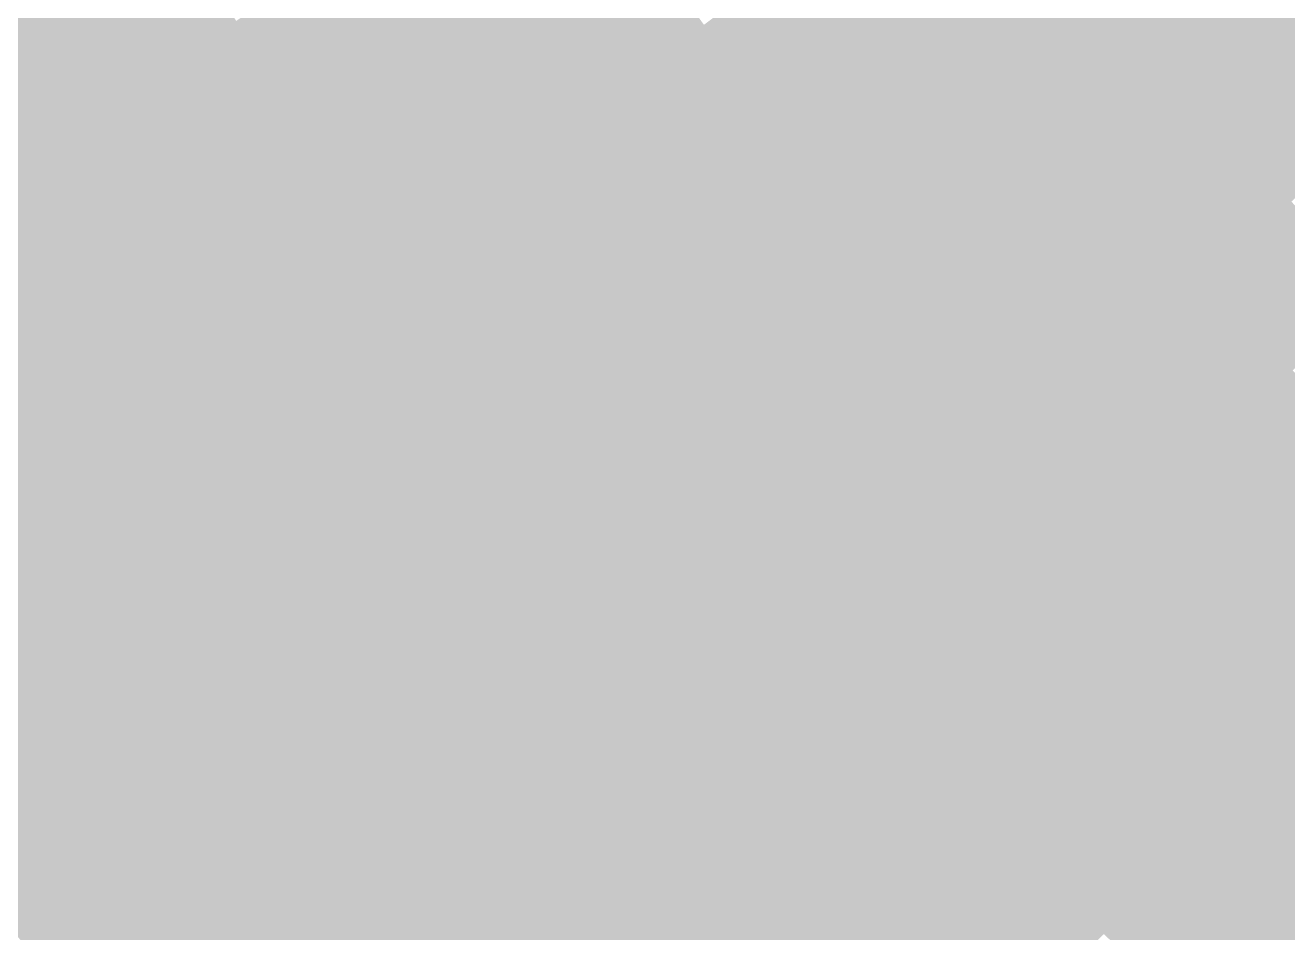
# Model space of a CAD drawing. Header units: inches. Extents: x -266 to 784, y -170 to 213.
# Drawn here: x -131.1 to -97.9, y -107.88 to -84.01 of the extents above; entities that cross this region are included whole.
import ezdxf

# ---------------------------------------------------------------- set-up
doc = ezdxf.new("R2010")
doc.units = ezdxf.units.IN
doc.header["$MEASUREMENT"] = 0

msp = doc.modelspace()

# ---------------------------------------------------------------- linework, layer by layer
at = {"color": 167, "true_color": 0x344b6a}
msp.add_solid([(-118.549798, -83.492188), (-119.367383, -84.067996), (-120.563094, -80.557684), (-121.394563, -81.113254)], dxfattribs=at)
at = {"color": 159, "true_color": 0x283a50}
msp.add_solid([(-125.551911, -83.891105), (-126.383381, -84.446675), (-127.572888, -80.784641), (-128.417742, -81.319638)], dxfattribs=at)
at = {"color": 159, "true_color": 0x25364c}
for points in [[(-126.383381, -84.446675), (-127.214851, -85.002246), (-128.417742, -81.319638), (-129.262595, -81.854636)], [(-124.272892, -87.522845), (-125.090476, -88.098653), (-126.383381, -84.446675), (-127.214851, -85.002246)]]:
    msp.add_solid(points, dxfattribs=at)
at = {"color": 139, "true_color": 0x324865}
msp.add_solid([(-119.367383, -84.067996), (-120.184968, -84.643804), (-121.394563, -81.113254), (-122.226033, -81.668824)], dxfattribs=at)
at = {"color": 167, "true_color": 0x3d567b}
msp.add_solid([(-113.252262, -83.993602), (-114.055469, -84.589301), (-115.279459, -81.188955), (-116.097043, -81.764763)], dxfattribs=at)
at = {"color": 165, "true_color": 0x486390}
msp.add_solid([(-107.215114, -83.671496), (-108.003461, -84.286728), (-109.236224, -81.015105), (-110.039432, -81.610805)], dxfattribs=at)
at = {"color": 155, "true_color": 0x506da1}
msp.add_solid([(-102.03738, -83.739913), (-102.81039, -84.374307), (-104.061728, -81.21057), (-104.850075, -81.825802)], dxfattribs=at)
at = {"color": 155, "true_color": 0x5976b2}
msp.add_solid([(-96.922732, -83.606124), (-97.679941, -84.259297), (-98.945338, -81.20234), (-99.718348, -81.836734)], dxfattribs=at)
at = {"color": 157, "true_color": 0x45608c}
msp.add_solid([(-108.003461, -84.286728), (-108.791807, -84.901959), (-110.039432, -81.610805), (-110.842639, -82.206504)], dxfattribs=at)
at = {"color": 169, "true_color": 0x233348}
for points in [[(-127.214851, -85.002246), (-128.04632, -85.557816), (-129.262595, -81.854636), (-130.107449, -82.389633)], [(-125.090476, -88.098653), (-125.908061, -88.674461), (-127.214851, -85.002246), (-128.04632, -85.557816)]]:
    msp.add_solid(points, dxfattribs=at)
at = {"color": 149, "true_color": 0x304561}
msp.add_solid([(-120.184968, -84.643804), (-121.002552, -85.219612), (-122.226033, -81.668824), (-123.057503, -82.224394)], dxfattribs=at)
at = {"color": 167, "true_color": 0x3b5376}
msp.add_solid([(-114.055469, -84.589301), (-114.858677, -85.185001), (-116.097043, -81.764763), (-116.914628, -82.340571)], dxfattribs=at)
at = {"color": 155, "true_color": 0x4e6a9d}
msp.add_solid([(-102.81039, -84.374307), (-103.583401, -85.0087), (-104.850075, -81.825802), (-105.638421, -82.441033)], dxfattribs=at)
at = {"color": 155, "true_color": 0x5673ae}
msp.add_solid([(-97.679941, -84.259297), (-98.43715, -84.91247), (-99.718348, -81.836734), (-100.491359, -82.471127)], dxfattribs=at)
at = {"color": 149, "true_color": 0x2e425d}
msp.add_solid([(-121.002552, -85.219612), (-121.820137, -85.795421), (-123.057503, -82.224394), (-123.888972, -82.779965)], dxfattribs=at)
at = {"color": 157, "true_color": 0x435d88}
msp.add_solid([(-108.791807, -84.901959), (-109.580153, -85.517191), (-110.842639, -82.206504), (-111.645847, -82.802203)], dxfattribs=at)
at = {"color": 169, "true_color": 0x213043}
for points in [[(-128.04632, -85.557816), (-128.87779, -86.113386), (-130.107449, -82.389633), (-130.952303, -82.924631)], [(-125.908061, -88.674461), (-126.725646, -89.25027), (-128.04632, -85.557816), (-128.87779, -86.113386)]]:
    msp.add_solid(points, dxfattribs=at)
at = {"color": 167, "true_color": 0x395072}
msp.add_solid([(-114.858677, -85.185001), (-115.661885, -85.7807), (-116.914628, -82.340571), (-117.732213, -82.91638)], dxfattribs=at)
at = {"color": 165, "true_color": 0x4c6799}
msp.add_solid([(-103.583401, -85.0087), (-104.356411, -85.643093), (-105.638421, -82.441033), (-106.426768, -83.056265)], dxfattribs=at)
at = {"color": 155, "true_color": 0x5470aa}
msp.add_solid([(-98.43715, -84.91247), (-99.194359, -85.565642), (-100.491359, -82.471127), (-101.264369, -83.10552)], dxfattribs=at)
at = {"color": 169, "true_color": 0x1f2d3f}
for points in [[(-128.87779, -86.113386), (-129.70926, -86.668956), (-130.952303, -82.924631), (-131.797156, -83.459629)], [(-126.725646, -89.25027), (-127.543231, -89.826078), (-128.87779, -86.113386), (-129.70926, -86.668956)]]:
    msp.add_solid(points, dxfattribs=at)
at = {"color": 149, "true_color": 0x2c3f59}
msp.add_solid([(-121.820137, -85.795421), (-122.637722, -86.371229), (-123.888972, -82.779965), (-124.720442, -83.335535)], dxfattribs=at)
at = {"color": 167, "true_color": 0x364d6e}
msp.add_solid([(-115.661885, -85.7807), (-116.465092, -86.376399), (-117.732213, -82.91638), (-118.549798, -83.492188)], dxfattribs=at)
at = {"color": 157, "true_color": 0x415a83}
msp.add_solid([(-109.580153, -85.517191), (-110.3685, -86.132423), (-111.645847, -82.802203), (-112.449054, -83.397903)], dxfattribs=at)
at = {"color": 165, "true_color": 0x4a6494}
msp.add_solid([(-104.356411, -85.643093), (-105.129422, -86.277487), (-106.426768, -83.056265), (-107.215114, -83.671496)], dxfattribs=at)
at = {"color": 155, "true_color": 0x526da5}
msp.add_solid([(-99.194359, -85.565642), (-99.951568, -86.218815), (-101.264369, -83.10552), (-102.03738, -83.739913)], dxfattribs=at)
at = {"color": 179, "true_color": 0x1d2a3b}
msp.add_solid([(-129.70926, -86.668956), (-130.540729, -87.224527), (-131.797156, -83.459629), (-132.64201, -83.994626)], dxfattribs=at)
at = {"color": 159, "true_color": 0x2a3c54}
msp.add_solid([(-122.637722, -86.371229), (-123.455307, -86.947037), (-124.720442, -83.335535), (-125.551911, -83.891105)], dxfattribs=at)
at = {"color": 167, "true_color": 0x344a6a}
msp.add_solid([(-116.465092, -86.376399), (-117.2683, -86.972098), (-118.549798, -83.492188), (-119.367383, -84.067996)], dxfattribs=at)
at = {"color": 157, "true_color": 0x3f577f}
msp.add_solid([(-110.3685, -86.132423), (-111.156846, -86.747654), (-112.449054, -83.397903), (-113.252262, -83.993602)], dxfattribs=at)
at = {"color": 159, "true_color": 0x283950}
msp.add_solid([(-123.455307, -86.947037), (-124.272892, -87.522845), (-125.551911, -83.891105), (-126.383381, -84.446675)], dxfattribs=at)
at = {"color": 165, "true_color": 0x486190}
msp.add_solid([(-105.129422, -86.277487), (-105.902432, -86.91188), (-107.215114, -83.671496), (-108.003461, -84.286728)], dxfattribs=at)
at = {"color": 155, "true_color": 0x506ba1}
msp.add_solid([(-99.951568, -86.218815), (-100.708777, -86.871988), (-102.03738, -83.739913), (-102.81039, -84.374307)], dxfattribs=at)
at = {"color": 179, "true_color": 0x1b2736}
msp.add_solid([(-130.540729, -87.224527), (-131.372199, -87.780097), (-132.64201, -83.994626), (-133.486863, -84.529624)], dxfattribs=at)
at = {"color": 139, "true_color": 0x324765}
msp.add_solid([(-117.2683, -86.972098), (-118.071507, -87.567798), (-119.367383, -84.067996), (-120.184968, -84.643804)], dxfattribs=at)
at = {"color": 167, "true_color": 0x3d547b}
msp.add_solid([(-111.156846, -86.747654), (-111.945193, -87.362886), (-113.252262, -83.993602), (-114.055469, -84.589301)], dxfattribs=at)
at = {"color": 157, "true_color": 0x455e8c}
msp.add_solid([(-105.902432, -86.91188), (-106.675443, -87.546273), (-108.003461, -84.286728), (-108.791807, -84.901959)], dxfattribs=at)
at = {"color": 155, "true_color": 0x5671ae}
msp.add_solid([(-95.582695, -86.631105), (-96.323646, -87.302664), (-97.679941, -84.259297), (-98.43715, -84.91247)], dxfattribs=at)
at = {"color": 149, "true_color": 0x304461}
msp.add_solid([(-118.071507, -87.567798), (-118.874715, -88.163497), (-120.184968, -84.643804), (-121.002552, -85.219612)], dxfattribs=at)
at = {"color": 167, "true_color": 0x3b5176}
msp.add_solid([(-111.945193, -87.362886), (-112.733539, -87.978117), (-114.055469, -84.589301), (-114.858677, -85.185001)], dxfattribs=at)
at = {"color": 165, "true_color": 0x4e689d}
msp.add_solid([(-100.708777, -86.871988), (-101.465985, -87.525161), (-102.81039, -84.374307), (-103.583401, -85.0087)], dxfattribs=at)
at = {"color": 157, "true_color": 0x435b88}
msp.add_solid([(-106.675443, -87.546273), (-107.448453, -88.180666), (-108.791807, -84.901959), (-109.580153, -85.517191)], dxfattribs=at)
at = {"color": 155, "true_color": 0x546eaa}
msp.add_solid([(-96.323646, -87.302664), (-97.064597, -87.974223), (-98.43715, -84.91247), (-99.194359, -85.565642)], dxfattribs=at)
at = {"color": 149, "true_color": 0x2e415d}
msp.add_solid([(-118.874715, -88.163497), (-119.677922, -88.759196), (-121.002552, -85.219612), (-121.820137, -85.795421)], dxfattribs=at)
at = {"color": 167, "true_color": 0x394e72}
msp.add_solid([(-112.733539, -87.978117), (-113.521886, -88.593349), (-114.858677, -85.185001), (-115.661885, -85.7807)], dxfattribs=at)
at = {"color": 165, "true_color": 0x4c6599}
msp.add_solid([(-101.465985, -87.525161), (-102.223194, -88.178334), (-103.583401, -85.0087), (-104.356411, -85.643093)], dxfattribs=at)
at = {"color": 157, "true_color": 0x415883}
msp.add_solid([(-107.448453, -88.180666), (-108.221463, -88.81506), (-109.580153, -85.517191), (-110.3685, -86.132423)], dxfattribs=at)
at = {"color": 165, "true_color": 0x4a6294}
msp.add_solid([(-102.223194, -88.178334), (-102.980403, -88.831507), (-104.356411, -85.643093), (-105.129422, -86.277487)], dxfattribs=at)
at = {"color": 155, "true_color": 0x526ca5}
msp.add_solid([(-97.064597, -87.974223), (-97.805549, -88.645782), (-99.194359, -85.565642), (-99.951568, -86.218815)], dxfattribs=at)
at = {"color": 149, "true_color": 0x2c3e59}
msp.add_solid([(-119.677922, -88.759196), (-120.48113, -89.354896), (-121.820137, -85.795421), (-122.637722, -86.371229)], dxfattribs=at)
at = {"color": 167, "true_color": 0x364b6e}
msp.add_solid([(-113.521886, -88.593349), (-114.310232, -89.208581), (-115.661885, -85.7807), (-116.465092, -86.376399)], dxfattribs=at)
at = {"color": 167, "true_color": 0x3f567f}
msp.add_solid([(-108.221463, -88.81506), (-108.994474, -89.449453), (-110.3685, -86.132423), (-111.156846, -86.747654)], dxfattribs=at)
at = {"color": 165, "true_color": 0x485f90}
msp.add_solid([(-102.980403, -88.831507), (-103.737612, -89.484679), (-105.129422, -86.277487), (-105.902432, -86.91188)], dxfattribs=at)
at = {"color": 155, "true_color": 0x5069a1}
msp.add_solid([(-97.805549, -88.645782), (-98.5465, -89.317341), (-99.951568, -86.218815), (-100.708777, -86.871988)], dxfattribs=at)
at = {"color": 159, "true_color": 0x2a3b54}
msp.add_solid([(-120.48113, -89.354896), (-121.284337, -89.950595), (-122.637722, -86.371229), (-123.455307, -86.947037)], dxfattribs=at)
at = {"color": 167, "true_color": 0x34486a}
msp.add_solid([(-114.310232, -89.208581), (-115.098578, -89.823812), (-116.465092, -86.376399), (-117.2683, -86.972098)], dxfattribs=at)
at = {"color": 179, "true_color": 0x1d293b}
for points in [[(-127.543231, -89.826078), (-128.360816, -90.401886), (-129.70926, -86.668956), (-130.540729, -87.224527)], [(-125.300375, -92.929091), (-126.103582, -93.524791), (-127.543231, -89.826078), (-128.360816, -90.401886)]]:
    msp.add_solid(points, dxfattribs=at)
at = {"color": 159, "true_color": 0x283850}
msp.add_solid([(-121.284337, -89.950595), (-122.087545, -90.546294), (-123.455307, -86.947037), (-124.272892, -87.522845)], dxfattribs=at)
at = {"color": 149, "true_color": 0x324565}
msp.add_solid([(-115.098578, -89.823812), (-115.886925, -90.439044), (-117.2683, -86.972098), (-118.071507, -87.567798)], dxfattribs=at)
at = {"color": 167, "true_color": 0x3d537b}
msp.add_solid([(-108.994474, -89.449453), (-109.767484, -90.083846), (-111.156846, -86.747654), (-111.945193, -87.362886)], dxfattribs=at)
at = {"color": 157, "true_color": 0x455c8c}
msp.add_solid([(-103.737612, -89.484679), (-104.494821, -90.137852), (-105.902432, -86.91188), (-106.675443, -87.546273)], dxfattribs=at)
at = {"color": 165, "true_color": 0x4e669d}
msp.add_solid([(-98.5465, -89.317341), (-99.287451, -89.9889), (-100.708777, -86.871988), (-101.465985, -87.525161)], dxfattribs=at)
at = {"color": 179, "true_color": 0x1b2636}
for points in [[(-128.360816, -90.401886), (-129.1784, -90.977694), (-130.540729, -87.224527), (-131.372199, -87.780097)], [(-126.103582, -93.524791), (-126.90679, -94.12049), (-128.360816, -90.401886), (-129.1784, -90.977694)]]:
    msp.add_solid(points, dxfattribs=at)
at = {"color": 159, "true_color": 0x25354c}
msp.add_solid([(-122.087545, -90.546294), (-122.890752, -91.141994), (-124.272892, -87.522845), (-125.090476, -88.098653)], dxfattribs=at)
at = {"color": 149, "true_color": 0x304261}
msp.add_solid([(-115.886925, -90.439044), (-116.675271, -91.054275), (-118.071507, -87.567798), (-118.874715, -88.163497)], dxfattribs=at)
at = {"color": 167, "true_color": 0x3b5076}
msp.add_solid([(-109.767484, -90.083846), (-110.540495, -90.71824), (-111.945193, -87.362886), (-112.733539, -87.978117)], dxfattribs=at)
at = {"color": 157, "true_color": 0x435a88}
msp.add_solid([(-104.494821, -90.137852), (-105.25203, -90.791025), (-106.675443, -87.546273), (-107.448453, -88.180666)], dxfattribs=at)
at = {"color": 165, "true_color": 0x4c6399}
msp.add_solid([(-99.287451, -89.9889), (-100.028402, -90.660459), (-101.465985, -87.525161), (-102.223194, -88.178334)], dxfattribs=at)
at = {"color": 179, "true_color": 0x192332}
for points in [[(-129.1784, -90.977694), (-129.995985, -91.553502), (-131.372199, -87.780097), (-132.203668, -88.335667)], [(-126.90679, -94.12049), (-127.709998, -94.716189), (-129.1784, -90.977694), (-129.995985, -91.553502)]]:
    msp.add_solid(points, dxfattribs=at)
at = {"color": 169, "true_color": 0x233248}
msp.add_solid([(-122.890752, -91.141994), (-123.69396, -91.737693), (-125.090476, -88.098653), (-125.908061, -88.674461)], dxfattribs=at)
at = {"color": 149, "true_color": 0x2e405d}
msp.add_solid([(-116.675271, -91.054275), (-117.463618, -91.669507), (-118.874715, -88.163497), (-119.677922, -88.759196)], dxfattribs=at)
at = {"color": 167, "true_color": 0x394d72}
msp.add_solid([(-110.540495, -90.71824), (-111.313505, -91.352633), (-112.733539, -87.978117), (-113.521886, -88.593349)], dxfattribs=at)
at = {"color": 157, "true_color": 0x415783}
msp.add_solid([(-105.25203, -90.791025), (-106.009239, -91.444198), (-107.448453, -88.180666), (-108.221463, -88.81506)], dxfattribs=at)
at = {"color": 165, "true_color": 0x4a6094}
msp.add_solid([(-100.028402, -90.660459), (-100.769353, -91.332018), (-102.223194, -88.178334), (-102.980403, -88.831507)], dxfattribs=at)
at = {"color": 179, "true_color": 0x16202e}
for points in [[(-129.995985, -91.553502), (-130.81357, -92.129311), (-132.203668, -88.335667), (-133.035138, -88.891237)], [(-127.709998, -94.716189), (-128.513205, -95.311889), (-129.995985, -91.553502), (-130.81357, -92.129311)]]:
    msp.add_solid(points, dxfattribs=at)
at = {"color": 167, "true_color": 0x364a6e}
msp.add_solid([(-111.313505, -91.352633), (-112.086516, -91.987026), (-113.521886, -88.593349), (-114.310232, -89.208581)], dxfattribs=at)
at = {"color": 250, "true_color": 0x141d2a}
for points in [[(-130.81357, -92.129311), (-131.631155, -92.705119), (-133.035138, -88.891237), (-133.866608, -89.446808)], [(-128.513205, -95.311889), (-129.316413, -95.907588), (-130.81357, -92.129311), (-131.631155, -92.705119)]]:
    msp.add_solid(points, dxfattribs=at)
at = {"color": 169, "true_color": 0x212f43}
msp.add_solid([(-123.69396, -91.737693), (-124.497167, -92.333392), (-125.908061, -88.674461), (-126.725646, -89.25027)], dxfattribs=at)
at = {"color": 159, "true_color": 0x2c3d59}
msp.add_solid([(-117.463618, -91.669507), (-118.251964, -92.284739), (-119.677922, -88.759196), (-120.48113, -89.354896)], dxfattribs=at)
at = {"color": 167, "true_color": 0x3f547f}
msp.add_solid([(-106.009239, -91.444198), (-106.766447, -92.097371), (-108.221463, -88.81506), (-108.994474, -89.449453)], dxfattribs=at)
at = {"color": 165, "true_color": 0x485e90}
msp.add_solid([(-100.769353, -91.332018), (-101.510304, -92.003577), (-102.980403, -88.831507), (-103.737612, -89.484679)], dxfattribs=at)
at = {"color": 165, "true_color": 0x5067a1}
msp.add_solid([(-95.600615, -91.019352), (-96.324862, -91.708892), (-97.805549, -88.645782), (-98.5465, -89.317341)], dxfattribs=at)
at = {"color": 169, "true_color": 0x1f2c3f}
msp.add_solid([(-124.497167, -92.333392), (-125.300375, -92.929091), (-126.725646, -89.25027), (-127.543231, -89.826078)], dxfattribs=at)
at = {"color": 167, "true_color": 0x34476a}
msp.add_solid([(-112.086516, -91.987026), (-112.859526, -92.621419), (-114.310232, -89.208581), (-115.098578, -89.823812)], dxfattribs=at)
at = {"color": 159, "true_color": 0x2a3a54}
msp.add_solid([(-118.251964, -92.284739), (-119.040311, -92.89997), (-120.48113, -89.354896), (-121.284337, -89.950595)], dxfattribs=at)
at = {"color": 167, "true_color": 0x3d517b}
msp.add_solid([(-106.766447, -92.097371), (-107.523656, -92.750544), (-108.994474, -89.449453), (-109.767484, -90.083846)], dxfattribs=at)
at = {"color": 157, "true_color": 0x455b8c}
msp.add_solid([(-101.510304, -92.003577), (-102.251255, -92.675136), (-103.737612, -89.484679), (-104.494821, -90.137852)], dxfattribs=at)
at = {"color": 165, "true_color": 0x4e649d}
msp.add_solid([(-96.324862, -91.708892), (-97.049109, -92.398433), (-98.5465, -89.317341), (-99.287451, -89.9889)], dxfattribs=at)
at = {"color": 159, "true_color": 0x283750}
msp.add_solid([(-119.040311, -92.89997), (-119.828657, -93.515202), (-121.284337, -89.950595), (-122.087545, -90.546294)], dxfattribs=at)
at = {"color": 149, "true_color": 0x324465}
msp.add_solid([(-112.859526, -92.621419), (-113.632537, -93.255813), (-115.098578, -89.823812), (-115.886925, -90.439044)], dxfattribs=at)
at = {"color": 167, "true_color": 0x3b4e76}
msp.add_solid([(-107.523656, -92.750544), (-108.280865, -93.403717), (-109.767484, -90.083846), (-110.540495, -90.71824)], dxfattribs=at)
at = {"color": 157, "true_color": 0x435888}
msp.add_solid([(-102.251255, -92.675136), (-102.992206, -93.346695), (-104.494821, -90.137852), (-105.25203, -90.791025)], dxfattribs=at)
at = {"color": 165, "true_color": 0x4c6199}
msp.add_solid([(-97.049109, -92.398433), (-97.773356, -93.087974), (-99.287451, -89.9889), (-100.028402, -90.660459)], dxfattribs=at)
at = {"color": 159, "true_color": 0x25344c}
msp.add_solid([(-119.828657, -93.515202), (-120.617003, -94.130433), (-122.087545, -90.546294), (-122.890752, -91.141994)], dxfattribs=at)
at = {"color": 149, "true_color": 0x304161}
msp.add_solid([(-113.632537, -93.255813), (-114.405547, -93.890206), (-115.886925, -90.439044), (-116.675271, -91.054275)], dxfattribs=at)
at = {"color": 167, "true_color": 0x394b72}
msp.add_solid([(-108.280865, -93.403717), (-109.038074, -94.056889), (-110.540495, -90.71824), (-111.313505, -91.352633)], dxfattribs=at)
at = {"color": 167, "true_color": 0x415583}
msp.add_solid([(-102.992206, -93.346695), (-103.733158, -94.018254), (-105.25203, -90.791025), (-106.009239, -91.444198)], dxfattribs=at)
at = {"color": 165, "true_color": 0x4a5f94}
msp.add_solid([(-97.773356, -93.087974), (-98.497603, -93.777514), (-100.028402, -90.660459), (-100.769353, -91.332018)], dxfattribs=at)
at = {"color": 169, "true_color": 0x233148}
msp.add_solid([(-120.617003, -94.130433), (-121.40535, -94.745665), (-122.890752, -91.141994), (-123.69396, -91.737693)], dxfattribs=at)
at = {"color": 149, "true_color": 0x2e3e5d}
msp.add_solid([(-114.405547, -93.890206), (-115.178558, -94.524599), (-116.675271, -91.054275), (-117.463618, -91.669507)], dxfattribs=at)
at = {"color": 167, "true_color": 0x36496e}
msp.add_solid([(-109.038074, -94.056889), (-109.795283, -94.710062), (-111.313505, -91.352633), (-112.086516, -91.987026)], dxfattribs=at)
at = {"color": 167, "true_color": 0x3f537f}
msp.add_solid([(-103.733158, -94.018254), (-104.474109, -94.689813), (-106.009239, -91.444198), (-106.766447, -92.097371)], dxfattribs=at)
at = {"color": 165, "true_color": 0x485c90}
msp.add_solid([(-98.497603, -93.777514), (-99.22185, -94.467055), (-100.769353, -91.332018), (-101.510304, -92.003577)], dxfattribs=at)
at = {"color": 169, "true_color": 0x212e43}
msp.add_solid([(-121.40535, -94.745665), (-122.193696, -95.360897), (-123.69396, -91.737693), (-124.497167, -92.333392)], dxfattribs=at)
at = {"color": 159, "true_color": 0x2c3c59}
msp.add_solid([(-115.178558, -94.524599), (-115.951568, -95.158993), (-117.463618, -91.669507), (-118.251964, -92.284739)], dxfattribs=at)
at = {"color": 159, "true_color": 0x2a3954}
msp.add_solid([(-115.951568, -95.158993), (-116.724578, -95.793386), (-118.251964, -92.284739), (-119.040311, -92.89997)], dxfattribs=at)
at = {"color": 177, "true_color": 0x34466a}
msp.add_solid([(-109.795283, -94.710062), (-110.552492, -95.363235), (-112.086516, -91.987026), (-112.859526, -92.621419)], dxfattribs=at)
at = {"color": 167, "true_color": 0x3d507b}
msp.add_solid([(-104.474109, -94.689813), (-105.21506, -95.361372), (-106.766447, -92.097371), (-107.523656, -92.750544)], dxfattribs=at)
at = {"color": 157, "true_color": 0x45598c}
msp.add_solid([(-99.22185, -94.467055), (-99.946097, -95.156595), (-101.510304, -92.003577), (-102.251255, -92.675136)], dxfattribs=at)
at = {"color": 169, "true_color": 0x1f2b3f}
msp.add_solid([(-122.193696, -95.360897), (-122.982043, -95.976128), (-124.497167, -92.333392), (-125.300375, -92.929091)], dxfattribs=at)
at = {"color": 168, "true_color": 0x121a25}
msp.add_solid([(-129.316413, -95.907588), (-130.11962, -96.503287), (-131.631155, -92.705119), (-132.44874, -93.280927)], dxfattribs=at)
at = {"color": 179, "true_color": 0x1d283b}
msp.add_solid([(-122.982043, -95.976128), (-123.770389, -96.59136), (-125.300375, -92.929091), (-126.103582, -93.524791)], dxfattribs=at)
at = {"color": 159, "true_color": 0x283650}
msp.add_solid([(-116.724578, -95.793386), (-117.497589, -96.427779), (-119.040311, -92.89997), (-119.828657, -93.515202)], dxfattribs=at)
at = {"color": 149, "true_color": 0x324365}
msp.add_solid([(-110.552492, -95.363235), (-111.3097, -96.016408), (-112.859526, -92.621419), (-113.632537, -93.255813)], dxfattribs=at)
at = {"color": 167, "true_color": 0x3b4d76}
msp.add_solid([(-105.21506, -95.361372), (-105.956011, -96.032931), (-107.523656, -92.750544), (-108.280865, -93.403717)], dxfattribs=at)
at = {"color": 167, "true_color": 0x435688}
msp.add_solid([(-99.946097, -95.156595), (-100.670345, -95.846136), (-102.251255, -92.675136), (-102.992206, -93.346695)], dxfattribs=at)
at = {"color": 168, "true_color": 0x101721}
msp.add_solid([(-130.11962, -96.503287), (-130.922828, -97.098987), (-132.44874, -93.280927), (-133.266325, -93.856735)], dxfattribs=at)
at = {"color": 149, "true_color": 0x304061}
msp.add_solid([(-111.3097, -96.016408), (-112.066909, -96.669581), (-113.632537, -93.255813), (-114.405547, -93.890206)], dxfattribs=at)
at = {"color": 165, "true_color": 0x4a5d94}
msp.add_solid([(-95.459415, -95.459415), (-96.166522, -96.166522), (-97.773356, -93.087974), (-98.497603, -93.777514)], dxfattribs=at)
at = {"color": 179, "true_color": 0x1b2536}
msp.add_solid([(-123.770389, -96.59136), (-124.558736, -97.206591), (-126.103582, -93.524791), (-126.90679, -94.12049)], dxfattribs=at)
at = {"color": 169, "true_color": 0x25334c}
msp.add_solid([(-117.497589, -96.427779), (-118.270599, -97.062172), (-119.828657, -93.515202), (-120.617003, -94.130433)], dxfattribs=at)
at = {"color": 167, "true_color": 0x394a72}
msp.add_solid([(-105.956011, -96.032931), (-106.696962, -96.704489), (-108.280865, -93.403717), (-109.038074, -94.056889)], dxfattribs=at)
at = {"color": 167, "true_color": 0x415483}
msp.add_solid([(-100.670345, -95.846136), (-101.394592, -96.535676), (-102.992206, -93.346695), (-103.733158, -94.018254)], dxfattribs=at)
at = {"color": 168, "true_color": 0x0e141d}
for points in [[(-130.922828, -97.098987), (-131.726035, -97.694686), (-133.266325, -93.856735), (-134.083909, -94.432543)], [(-128.500468, -100.282749), (-129.288814, -100.897981), (-130.922828, -97.098987), (-131.726035, -97.694686)]]:
    msp.add_solid(points, dxfattribs=at)
at = {"color": 159, "true_color": 0x2e3d5d}
msp.add_solid([(-112.066909, -96.669581), (-112.824118, -97.322754), (-114.405547, -93.890206), (-115.178558, -94.524599)], dxfattribs=at)
at = {"color": 165, "true_color": 0x485a90}
msp.add_solid([(-96.166522, -96.166522), (-96.873629, -96.873629), (-98.497603, -93.777514), (-99.22185, -94.467055)], dxfattribs=at)
at = {"color": 179, "true_color": 0x192232}
for points in [[(-124.558736, -97.206591), (-125.347082, -97.821823), (-126.90679, -94.12049), (-127.709998, -94.716189)], [(-122.135652, -100.234139), (-122.908662, -100.868532), (-124.558736, -97.206591), (-125.347082, -97.821823)]]:
    msp.add_solid(points, dxfattribs=at)
at = {"color": 169, "true_color": 0x233048}
msp.add_solid([(-118.270599, -97.062172), (-119.04361, -97.696566), (-120.617003, -94.130433), (-121.40535, -94.745665)], dxfattribs=at)
at = {"color": 167, "true_color": 0x36476e}
msp.add_solid([(-106.696962, -96.704489), (-107.437913, -97.376048), (-109.038074, -94.056889), (-109.795283, -94.710062)], dxfattribs=at)
at = {"color": 167, "true_color": 0x3f517f}
msp.add_solid([(-101.394592, -96.535676), (-102.118839, -97.225217), (-103.733158, -94.018254), (-104.474109, -94.689813)], dxfattribs=at)
at = {"color": 159, "true_color": 0x2c3a59}
msp.add_solid([(-112.824118, -97.322754), (-113.581327, -97.975926), (-115.178558, -94.524599), (-115.951568, -95.158993)], dxfattribs=at)
at = {"color": 157, "true_color": 0x45588c}
msp.add_solid([(-96.873629, -96.873629), (-97.580736, -97.580736), (-99.22185, -94.467055), (-99.946097, -95.156595)], dxfattribs=at)
at = {"color": 179, "true_color": 0x161f2e}
for points in [[(-125.347082, -97.821823), (-126.135428, -98.437054), (-127.709998, -94.716189), (-128.513205, -95.311889)], [(-122.908662, -100.868532), (-123.681673, -101.502925), (-125.347082, -97.821823), (-126.135428, -98.437054)]]:
    msp.add_solid(points, dxfattribs=at)
at = {"color": 169, "true_color": 0x212d43}
msp.add_solid([(-119.04361, -97.696566), (-119.81662, -98.330959), (-121.40535, -94.745665), (-122.193696, -95.360897)], dxfattribs=at)
at = {"color": 177, "true_color": 0x34456a}
msp.add_solid([(-107.437913, -97.376048), (-108.178864, -98.047607), (-109.795283, -94.710062), (-110.552492, -95.363235)], dxfattribs=at)
at = {"color": 167, "true_color": 0x3d4e7b}
msp.add_solid([(-102.118839, -97.225217), (-102.843086, -97.914757), (-104.474109, -94.689813), (-105.21506, -95.361372)], dxfattribs=at)
at = {"color": 159, "true_color": 0x2a3854}
msp.add_solid([(-113.581327, -97.975926), (-114.338536, -98.629099), (-115.951568, -95.158993), (-116.724578, -95.793386)], dxfattribs=at)
at = {"color": 167, "true_color": 0x435588}
msp.add_solid([(-97.580736, -97.580736), (-98.287843, -98.287843), (-99.946097, -95.156595), (-100.670345, -95.846136)], dxfattribs=at)
at = {"color": 250, "true_color": 0x141c2a}
for points in [[(-126.135428, -98.437054), (-126.923775, -99.052286), (-128.513205, -95.311889), (-129.316413, -95.907588)], [(-123.681673, -101.502925), (-124.454683, -102.137319), (-126.135428, -98.437054), (-126.923775, -99.052286)]]:
    msp.add_solid(points, dxfattribs=at)
at = {"color": 179, "true_color": 0x1f2a3f}
msp.add_solid([(-119.81662, -98.330959), (-120.589631, -98.965352), (-122.193696, -95.360897), (-122.982043, -95.976128)], dxfattribs=at)
at = {"color": 149, "true_color": 0x324265}
msp.add_solid([(-108.178864, -98.047607), (-108.919815, -98.719166), (-110.552492, -95.363235), (-111.3097, -96.016408)], dxfattribs=at)
at = {"color": 167, "true_color": 0x3b4c76}
msp.add_solid([(-102.843086, -97.914757), (-103.567333, -98.604298), (-105.21506, -95.361372), (-105.956011, -96.032931)], dxfattribs=at)
at = {"color": 168, "true_color": 0x121925}
for points in [[(-126.923775, -99.052286), (-127.712121, -99.667518), (-129.316413, -95.907588), (-130.11962, -96.503287)], [(-124.454683, -102.137319), (-125.227693, -102.771712), (-126.923775, -99.052286), (-127.712121, -99.667518)]]:
    msp.add_solid(points, dxfattribs=at)
at = {"color": 159, "true_color": 0x283550}
msp.add_solid([(-114.338536, -98.629099), (-115.095745, -99.282272), (-116.724578, -95.793386), (-117.497589, -96.427779)], dxfattribs=at)
at = {"color": 167, "true_color": 0x415283}
msp.add_solid([(-98.287843, -98.287843), (-98.994949, -98.994949), (-100.670345, -95.846136), (-101.394592, -96.535676)], dxfattribs=at)
at = {"color": 179, "true_color": 0x1d273b}
for points in [[(-120.589631, -98.965352), (-121.362641, -99.599746), (-122.982043, -95.976128), (-123.770389, -96.59136)], [(-118.12458, -101.894963), (-118.881789, -102.548136), (-120.589631, -98.965352), (-121.362641, -99.599746)]]:
    msp.add_solid(points, dxfattribs=at)
at = {"color": 149, "true_color": 0x303f61}
msp.add_solid([(-108.919815, -98.719166), (-109.660767, -99.390725), (-111.3097, -96.016408), (-112.066909, -96.669581)], dxfattribs=at)
at = {"color": 167, "true_color": 0x394972}
msp.add_solid([(-103.567333, -98.604298), (-104.29158, -99.293838), (-105.956011, -96.032931), (-106.696962, -96.704489)], dxfattribs=at)
at = {"color": 168, "true_color": 0x101621}
for points in [[(-127.712121, -99.667518), (-128.500468, -100.282749), (-130.11962, -96.503287), (-130.922828, -97.098987)], [(-125.227693, -102.771712), (-126.000704, -103.406105), (-127.712121, -99.667518), (-128.500468, -100.282749)], [(-122.667833, -105.814001), (-123.425042, -106.467173), (-125.227693, -102.771712), (-126.000704, -103.406105)]]:
    msp.add_solid(points, dxfattribs=at)
at = {"color": 179, "true_color": 0x1b2436}
for points in [[(-121.362641, -99.599746), (-122.135652, -100.234139), (-123.770389, -96.59136), (-124.558736, -97.206591)], [(-118.881789, -102.548136), (-119.638998, -103.201309), (-121.362641, -99.599746), (-122.135652, -100.234139)]]:
    msp.add_solid(points, dxfattribs=at)
at = {"color": 169, "true_color": 0x25324c}
msp.add_solid([(-115.095745, -99.282272), (-115.852954, -99.935445), (-117.497589, -96.427779), (-118.270599, -97.062172)], dxfattribs=at)
at = {"color": 167, "true_color": 0x3f4f7f}
msp.add_solid([(-98.994949, -98.994949), (-99.702056, -99.702056), (-101.394592, -96.535676), (-102.118839, -97.225217)], dxfattribs=at)
at = {"color": 159, "true_color": 0x2e3c5d}
msp.add_solid([(-109.660767, -99.390725), (-110.401718, -100.062284), (-112.066909, -96.669581), (-112.824118, -97.322754)], dxfattribs=at)
at = {"color": 177, "true_color": 0x36466e}
msp.add_solid([(-104.29158, -99.293838), (-105.015827, -99.983379), (-106.696962, -96.704489), (-107.437913, -97.376048)], dxfattribs=at)
at = {"color": 169, "true_color": 0x232f48}
msp.add_solid([(-115.852954, -99.935445), (-116.610162, -100.588618), (-118.270599, -97.062172), (-119.04361, -97.696566)], dxfattribs=at)
at = {"color": 167, "true_color": 0x3d4d7b}
msp.add_solid([(-99.702056, -99.702056), (-100.409163, -100.409163), (-102.118839, -97.225217), (-102.843086, -97.914757)], dxfattribs=at)
at = {"color": 159, "true_color": 0x2c3959}
msp.add_solid([(-110.401718, -100.062284), (-111.142669, -100.733843), (-112.824118, -97.322754), (-113.581327, -97.975926)], dxfattribs=at)
at = {"color": 177, "true_color": 0x34436a}
msp.add_solid([(-105.015827, -99.983379), (-105.740074, -100.67292), (-107.437913, -97.376048), (-108.178864, -98.047607)], dxfattribs=at)
at = {"color": 167, "true_color": 0x435388}
msp.add_solid([(-95.156595, -99.946097), (-95.846136, -100.670345), (-97.580736, -97.580736), (-98.287843, -98.287843)], dxfattribs=at)
at = {"color": 168, "true_color": 0x0c1119}
msp.add_solid([(-129.288814, -100.897981), (-130.077161, -101.513212), (-131.726035, -97.694686), (-132.529243, -98.290385)], dxfattribs=at)
at = {"color": 169, "true_color": 0x212c43}
for points in [[(-116.610162, -100.588618), (-117.367371, -101.241791), (-119.04361, -97.696566), (-119.81662, -98.330959)], [(-114.106473, -103.420079), (-114.847424, -104.091638), (-116.610162, -100.588618), (-117.367371, -101.241791)]]:
    msp.add_solid(points, dxfattribs=at)
at = {"color": 167, "true_color": 0x3b4a76}
msp.add_solid([(-100.409163, -100.409163), (-101.11627, -101.11627), (-102.843086, -97.914757), (-103.567333, -98.604298)], dxfattribs=at)
at = {"color": 159, "true_color": 0x2a3754}
msp.add_solid([(-111.142669, -100.733843), (-111.88362, -101.405402), (-113.581327, -97.975926), (-114.338536, -98.629099)], dxfattribs=at)
at = {"color": 149, "true_color": 0x324165}
msp.add_solid([(-105.740074, -100.67292), (-106.464321, -101.36246), (-108.178864, -98.047607), (-108.919815, -98.719166)], dxfattribs=at)
at = {"color": 168, "true_color": 0x0a0e14}
msp.add_solid([(-130.077161, -101.513212), (-130.865507, -102.128444), (-132.529243, -98.290385), (-133.33245, -98.886085)], dxfattribs=at)
at = {"color": 179, "true_color": 0x1f293f}
for points in [[(-117.367371, -101.241791), (-118.12458, -101.894963), (-119.81662, -98.330959), (-120.589631, -98.965352)], [(-114.847424, -104.091638), (-115.588376, -104.763197), (-117.367371, -101.241791), (-118.12458, -101.894963)]]:
    msp.add_solid(points, dxfattribs=at)
at = {"color": 167, "true_color": 0x415183}
msp.add_solid([(-95.846136, -100.670345), (-96.535676, -101.394592), (-98.287843, -98.287843), (-98.994949, -98.994949)], dxfattribs=at)
at = {"color": 168, "true_color": 0x080b10}
for points in [[(-130.865507, -102.128444), (-131.653853, -102.743676), (-133.33245, -98.886085), (-134.135658, -99.481784)], [(-128.319735, -105.309285), (-129.092746, -105.943678), (-130.865507, -102.128444), (-131.653853, -102.743676)]]:
    msp.add_solid(points, dxfattribs=at)
at = {"color": 159, "true_color": 0x283450}
msp.add_solid([(-111.88362, -101.405402), (-112.624571, -102.076961), (-114.338536, -98.629099), (-115.095745, -99.282272)], dxfattribs=at)
at = {"color": 149, "true_color": 0x303e61}
msp.add_solid([(-106.464321, -101.36246), (-107.188568, -102.052001), (-108.919815, -98.719166), (-109.660767, -99.390725)], dxfattribs=at)
at = {"color": 167, "true_color": 0x394772}
msp.add_solid([(-101.11627, -101.11627), (-101.823377, -101.823376), (-103.567333, -98.604298), (-104.29158, -99.293838)], dxfattribs=at)
at = {"color": 167, "true_color": 0x3f4e7f}
msp.add_solid([(-96.535676, -101.394592), (-97.225217, -102.118839), (-98.994949, -98.994949), (-99.702056, -99.702056)], dxfattribs=at)
at = {"color": 169, "true_color": 0x25314c}
msp.add_solid([(-112.624571, -102.076961), (-113.365522, -102.74852), (-115.095745, -99.282272), (-115.852954, -99.935445)], dxfattribs=at)
at = {"color": 159, "true_color": 0x2e3b5d}
msp.add_solid([(-107.188568, -102.052001), (-107.912815, -102.741541), (-109.660767, -99.390725), (-110.401718, -100.062284)], dxfattribs=at)
at = {"color": 177, "true_color": 0x36456e}
msp.add_solid([(-101.823377, -101.823376), (-102.530483, -102.530483), (-104.29158, -99.293838), (-105.015827, -99.983379)], dxfattribs=at)
at = {"color": 167, "true_color": 0x3d4b7b}
msp.add_solid([(-97.225217, -102.118839), (-97.914757, -102.843086), (-99.702056, -99.702056), (-100.409163, -100.409163)], dxfattribs=at)
at = {"color": 179, "true_color": 0x192132}
msp.add_solid([(-119.638998, -103.201309), (-120.396207, -103.854482), (-122.135652, -100.234139), (-122.908662, -100.868532)], dxfattribs=at)
at = {"color": 169, "true_color": 0x232e48}
msp.add_solid([(-113.365522, -102.74852), (-114.106473, -103.420079), (-115.852954, -99.935445), (-116.610162, -100.588618)], dxfattribs=at)
at = {"color": 159, "true_color": 0x2c3859}
msp.add_solid([(-107.912815, -102.741541), (-108.637062, -103.431082), (-110.401718, -100.062284), (-111.142669, -100.733843)], dxfattribs=at)
at = {"color": 177, "true_color": 0x34426a}
msp.add_solid([(-102.530483, -102.530483), (-103.23759, -103.23759), (-105.015827, -99.983379), (-105.740074, -100.67292)], dxfattribs=at)
at = {"color": 168, "true_color": 0x0e131d}
for points in [[(-126.000704, -103.406105), (-126.773714, -104.040499), (-128.500468, -100.282749), (-129.288814, -100.897981)], [(-123.425042, -106.467173), (-124.182251, -107.120346), (-126.000704, -103.406105), (-126.773714, -104.040499)]]:
    msp.add_solid(points, dxfattribs=at)
at = {"color": 167, "true_color": 0x3b4976}
msp.add_solid([(-97.914757, -102.843086), (-98.604298, -103.567333), (-100.409163, -100.409163), (-101.11627, -101.11627)], dxfattribs=at)
at = {"color": 168, "true_color": 0x0c1019}
for points in [[(-126.773714, -104.040499), (-127.546725, -104.674892), (-129.288814, -100.897981), (-130.077161, -101.513212)], [(-124.182251, -107.120346), (-124.93946, -107.773519), (-126.773714, -104.040499), (-127.546725, -104.674892)], [(-121.515985, -110.135669), (-122.256936, -110.807228), (-124.182251, -107.120346), (-124.93946, -107.773519)]]:
    msp.add_solid(points, dxfattribs=at)
at = {"color": 179, "true_color": 0x161e2e}
for points in [[(-120.396207, -103.854482), (-121.153415, -104.507655), (-122.908662, -100.868532), (-123.681673, -101.502925)], [(-117.811229, -106.777874), (-118.55218, -107.449433), (-120.396207, -103.854482), (-121.153415, -104.507655)]]:
    msp.add_solid(points, dxfattribs=at)
at = {"color": 159, "true_color": 0x2a3654}
msp.add_solid([(-108.637062, -103.431082), (-109.36131, -104.120622), (-111.142669, -100.733843), (-111.88362, -101.405402)], dxfattribs=at)
at = {"color": 149, "true_color": 0x323f65}
msp.add_solid([(-103.23759, -103.23759), (-103.944697, -103.944697), (-105.740074, -100.67292), (-106.464321, -101.36246)], dxfattribs=at)
at = {"color": 177, "true_color": 0x394672}
msp.add_solid([(-98.604298, -103.567333), (-99.293838, -104.29158), (-101.11627, -101.11627), (-101.823377, -101.823376)], dxfattribs=at)
at = {"color": 168, "true_color": 0x0a0d14}
for points in [[(-127.546725, -104.674892), (-128.319735, -105.309285), (-130.077161, -101.513212), (-130.865507, -102.128444)], [(-124.93946, -107.773519), (-125.696669, -108.426692), (-127.546725, -104.674892), (-128.319735, -105.309285)], [(-122.256936, -110.807228), (-122.997887, -111.478786), (-124.93946, -107.773519), (-125.696669, -108.426692)]]:
    msp.add_solid(points, dxfattribs=at)
at = {"color": 179, "true_color": 0x141b2a}
for points in [[(-121.153415, -104.507655), (-121.910624, -105.160828), (-123.681673, -101.502925), (-124.454683, -102.137319)], [(-118.55218, -107.449433), (-119.293131, -108.120992), (-121.153415, -104.507655), (-121.910624, -105.160828)]]:
    msp.add_solid(points, dxfattribs=at)
at = {"color": 169, "true_color": 0x283350}
msp.add_solid([(-109.36131, -104.120622), (-110.085557, -104.810163), (-111.88362, -101.405402), (-112.624571, -102.076961)], dxfattribs=at)
at = {"color": 159, "true_color": 0x303d61}
msp.add_solid([(-103.944697, -103.944697), (-104.651804, -104.651804), (-106.464321, -101.36246), (-107.188568, -102.052001)], dxfattribs=at)
at = {"color": 179, "true_color": 0x1d263b}
msp.add_solid([(-115.588376, -104.763197), (-116.329327, -105.434756), (-118.12458, -101.894963), (-118.881789, -102.548136)], dxfattribs=at)
at = {"color": 177, "true_color": 0x36436e}
msp.add_solid([(-99.293838, -104.29158), (-99.983379, -105.015827), (-101.823377, -101.823376), (-102.530483, -102.530483)], dxfattribs=at)
at = {"color": 168, "true_color": 0x121825}
for points in [[(-121.910624, -105.160828), (-122.667833, -105.814001), (-124.454683, -102.137319), (-125.227693, -102.771712)], [(-119.293131, -108.120992), (-120.034082, -108.792551), (-121.910624, -105.160828), (-122.667833, -105.814001)]]:
    msp.add_solid(points, dxfattribs=at)
at = {"color": 169, "true_color": 0x25304c}
msp.add_solid([(-110.085557, -104.810163), (-110.809804, -105.499703), (-112.624571, -102.076961), (-113.365522, -102.74852)], dxfattribs=at)
at = {"color": 159, "true_color": 0x2e3a5d}
msp.add_solid([(-104.651804, -104.651804), (-105.35891, -105.35891), (-107.188568, -102.052001), (-107.912815, -102.741541)], dxfattribs=at)
at = {"color": 167, "true_color": 0x3d4a7b}
msp.add_solid([(-94.689813, -104.474109), (-95.361372, -105.21506), (-97.225217, -102.118839), (-97.914757, -102.843086)], dxfattribs=at)
at = {"color": 179, "true_color": 0x1b2336}
for points in [[(-116.329327, -105.434756), (-117.070278, -106.106315), (-118.881789, -102.548136), (-119.638998, -103.201309)], [(-113.706792, -108.257866), (-114.431039, -108.947406), (-116.329327, -105.434756), (-117.070278, -106.106315)]]:
    msp.add_solid(points, dxfattribs=at)
at = {"color": 177, "true_color": 0x34416a}
msp.add_solid([(-99.983379, -105.015827), (-100.67292, -105.740074), (-102.530483, -102.530483), (-103.23759, -103.23759)], dxfattribs=at)
at = {"color": 178, "true_color": 0x05080c}
msp.add_solid([(-129.092746, -105.943678), (-129.865756, -106.578072), (-131.653853, -102.743676), (-132.4422, -103.358907)], dxfattribs=at)
at = {"color": 169, "true_color": 0x232d48}
for points in [[(-110.809804, -105.499703), (-111.534051, -106.189244), (-113.365522, -102.74852), (-114.106473, -103.420079)], [(-108.187338, -108.187338), (-108.894444, -108.894444), (-110.809804, -105.499703), (-111.534051, -106.189244)]]:
    msp.add_solid(points, dxfattribs=at)
at = {"color": 159, "true_color": 0x2c3759}
msp.add_solid([(-105.35891, -105.35891), (-106.066017, -106.066017), (-107.912815, -102.741541), (-108.637062, -103.431082)], dxfattribs=at)
at = {"color": 167, "true_color": 0x3b4776}
msp.add_solid([(-95.361372, -105.21506), (-96.032931, -105.956011), (-97.914757, -102.843086), (-98.604298, -103.567333)], dxfattribs=at)
at = {"color": 179, "true_color": 0x192032}
for points in [[(-117.070278, -106.106315), (-117.811229, -106.777874), (-119.638998, -103.201309), (-120.396207, -103.854482)], [(-114.431039, -108.947406), (-115.155286, -109.636947), (-117.070278, -106.106315), (-117.811229, -106.777874)]]:
    msp.add_solid(points, dxfattribs=at)
at = {"color": 149, "true_color": 0x323e65}
msp.add_solid([(-100.67292, -105.740074), (-101.36246, -106.464321), (-103.23759, -103.23759), (-103.944697, -103.944697)], dxfattribs=at)
at = {"color": 178, "true_color": 0x030508}
for points in [[(-129.865756, -106.578072), (-130.638767, -107.212465), (-132.4422, -103.358907), (-133.230546, -103.974139)], [(-127.211086, -109.733038), (-127.968295, -110.38621), (-129.865756, -106.578072), (-130.638767, -107.212465)]]:
    msp.add_solid(points, dxfattribs=at)
at = {"color": 169, "true_color": 0x212b43}
msp.add_solid([(-111.534051, -106.189244), (-112.258298, -106.878784), (-114.106473, -103.420079), (-114.847424, -104.091638)], dxfattribs=at)
at = {"color": 159, "true_color": 0x2a3554}
msp.add_solid([(-106.066017, -106.066017), (-106.773124, -106.773124), (-108.637062, -103.431082), (-109.36131, -104.120622)], dxfattribs=at)
at = {"color": 177, "true_color": 0x394572}
msp.add_solid([(-96.032931, -105.956011), (-96.70449, -106.696962), (-98.604298, -103.567333), (-99.293838, -104.29158)], dxfattribs=at)
at = {"color": 178, "true_color": 0x010203}
for points in [[(-130.638767, -107.212465), (-131.411777, -107.846858), (-133.230546, -103.974139), (-134.018893, -104.58937)], [(-127.968295, -110.38621), (-128.725504, -111.039383), (-130.638767, -107.212465), (-131.411777, -107.846858)]]:
    msp.add_solid(points, dxfattribs=at)
at = {"color": 179, "true_color": 0x1f283f}
msp.add_solid([(-112.258298, -106.878784), (-112.982545, -107.568325), (-114.847424, -104.091638), (-115.588376, -104.763197)], dxfattribs=at)
at = {"color": 169, "true_color": 0x283250}
msp.add_solid([(-106.773124, -106.773124), (-107.480231, -107.480231), (-109.36131, -104.120622), (-110.085557, -104.810163)], dxfattribs=at)
at = {"color": 159, "true_color": 0x303c61}
msp.add_solid([(-101.36246, -106.464321), (-102.052001, -107.188568), (-103.944697, -103.944697), (-104.651804, -104.651804)], dxfattribs=at)
at = {"color": 177, "true_color": 0x36426e}
msp.add_solid([(-96.70449, -106.696962), (-97.376048, -107.437913), (-99.293838, -104.29158), (-99.983379, -105.015827)], dxfattribs=at)
at = {"color": 179, "true_color": 0x1d253b}
for points in [[(-112.982545, -107.568325), (-113.706792, -108.257866), (-115.588376, -104.763197), (-116.329327, -105.434756)], [(-110.308658, -110.308658), (-111.015765, -111.015765), (-112.982545, -107.568325), (-113.706792, -108.257866)]]:
    msp.add_solid(points, dxfattribs=at)
at = {"color": 169, "true_color": 0x252f4c}
msp.add_solid([(-107.480231, -107.480231), (-108.187338, -108.187338), (-110.085557, -104.810163), (-110.809804, -105.499703)], dxfattribs=at)
at = {"color": 159, "true_color": 0x2e395d}
msp.add_solid([(-102.052001, -107.188568), (-102.741541, -107.912815), (-104.651804, -104.651804), (-105.35891, -105.35891)], dxfattribs=at)
at = {"color": 177, "true_color": 0x34406a}
msp.add_solid([(-97.376048, -107.437913), (-98.047607, -108.178864), (-99.983379, -105.015827), (-100.67292, -105.740074)], dxfattribs=at)
at = {"color": 168, "true_color": 0x080a10}
msp.add_solid([(-125.696669, -108.426692), (-126.453877, -109.079865), (-128.319735, -105.309285), (-129.092746, -105.943678)], dxfattribs=at)
at = {"color": 159, "true_color": 0x2c3659}
msp.add_solid([(-102.741541, -107.912815), (-103.431082, -108.637062), (-105.35891, -105.35891), (-106.066017, -106.066017)], dxfattribs=at)
at = {"color": 168, "true_color": 0x101521}
msp.add_solid([(-120.034082, -108.792551), (-120.775033, -109.46411), (-122.667833, -105.814001), (-123.425042, -106.467173)], dxfattribs=at)
at = {"color": 159, "true_color": 0x323d65}
msp.add_solid([(-98.047607, -108.178864), (-98.719166, -108.919815), (-100.67292, -105.740074), (-101.36246, -106.464321)], dxfattribs=at)
at = {"color": 178, "true_color": 0x05070c}
msp.add_solid([(-126.453877, -109.079865), (-127.211086, -109.733038), (-129.092746, -105.943678), (-129.865756, -106.578072)], dxfattribs=at)
at = {"color": 179, "true_color": 0x212a43}
msp.add_solid([(-108.894444, -108.894444), (-109.601551, -109.601551), (-111.534051, -106.189244), (-112.258298, -106.878784)], dxfattribs=at)
at = {"color": 159, "true_color": 0x2a3454}
msp.add_solid([(-103.431082, -108.637062), (-104.120622, -109.36131), (-106.066017, -106.066017), (-106.773124, -106.773124)], dxfattribs=at)
at = {"color": 168, "true_color": 0x0e121d}
msp.add_solid([(-120.775033, -109.46411), (-121.515985, -110.135669), (-123.425042, -106.467173), (-124.182251, -107.120346)], dxfattribs=at)
at = {"color": 159, "true_color": 0x303a61}
msp.add_solid([(-98.719166, -108.919815), (-99.390725, -109.660767), (-101.36246, -106.464321), (-102.052001, -107.188568)], dxfattribs=at)
at = {"color": 179, "true_color": 0x161d2e}
msp.add_solid([(-115.155286, -109.636947), (-115.879533, -110.326487), (-117.811229, -106.777874), (-118.55218, -107.449433)], dxfattribs=at)
at = {"color": 179, "true_color": 0x1f273f}
msp.add_solid([(-109.601551, -109.601551), (-110.308658, -110.308658), (-112.258298, -106.878784), (-112.982545, -107.568325)], dxfattribs=at)
at = {"color": 169, "true_color": 0x283150}
msp.add_solid([(-104.120622, -109.36131), (-104.810163, -110.085557), (-106.773124, -106.773124), (-107.480231, -107.480231)], dxfattribs=at)
at = {"color": 159, "true_color": 0x2e385d}
msp.add_solid([(-99.390725, -109.660767), (-100.062284, -110.401718), (-102.052001, -107.188568), (-102.741541, -107.912815)], dxfattribs=at)
at = {"color": 168, "true_color": 0x141a2a}
msp.add_solid([(-115.879533, -110.326487), (-116.60378, -111.016028), (-118.55218, -107.449433), (-119.293131, -108.120992)], dxfattribs=at)
at = {"color": 169, "true_color": 0x252e4c}
msp.add_solid([(-104.810163, -110.085557), (-105.499703, -110.809804), (-107.480231, -107.480231), (-108.187338, -108.187338)], dxfattribs=at)
at = {"color": 177, "true_color": 0x343e6a}
msp.add_solid([(-94.710062, -109.795283), (-95.363235, -110.552492), (-97.376048, -107.437913), (-98.047607, -108.178864)], dxfattribs=at)

doc.saveas('drawing.dxf')
